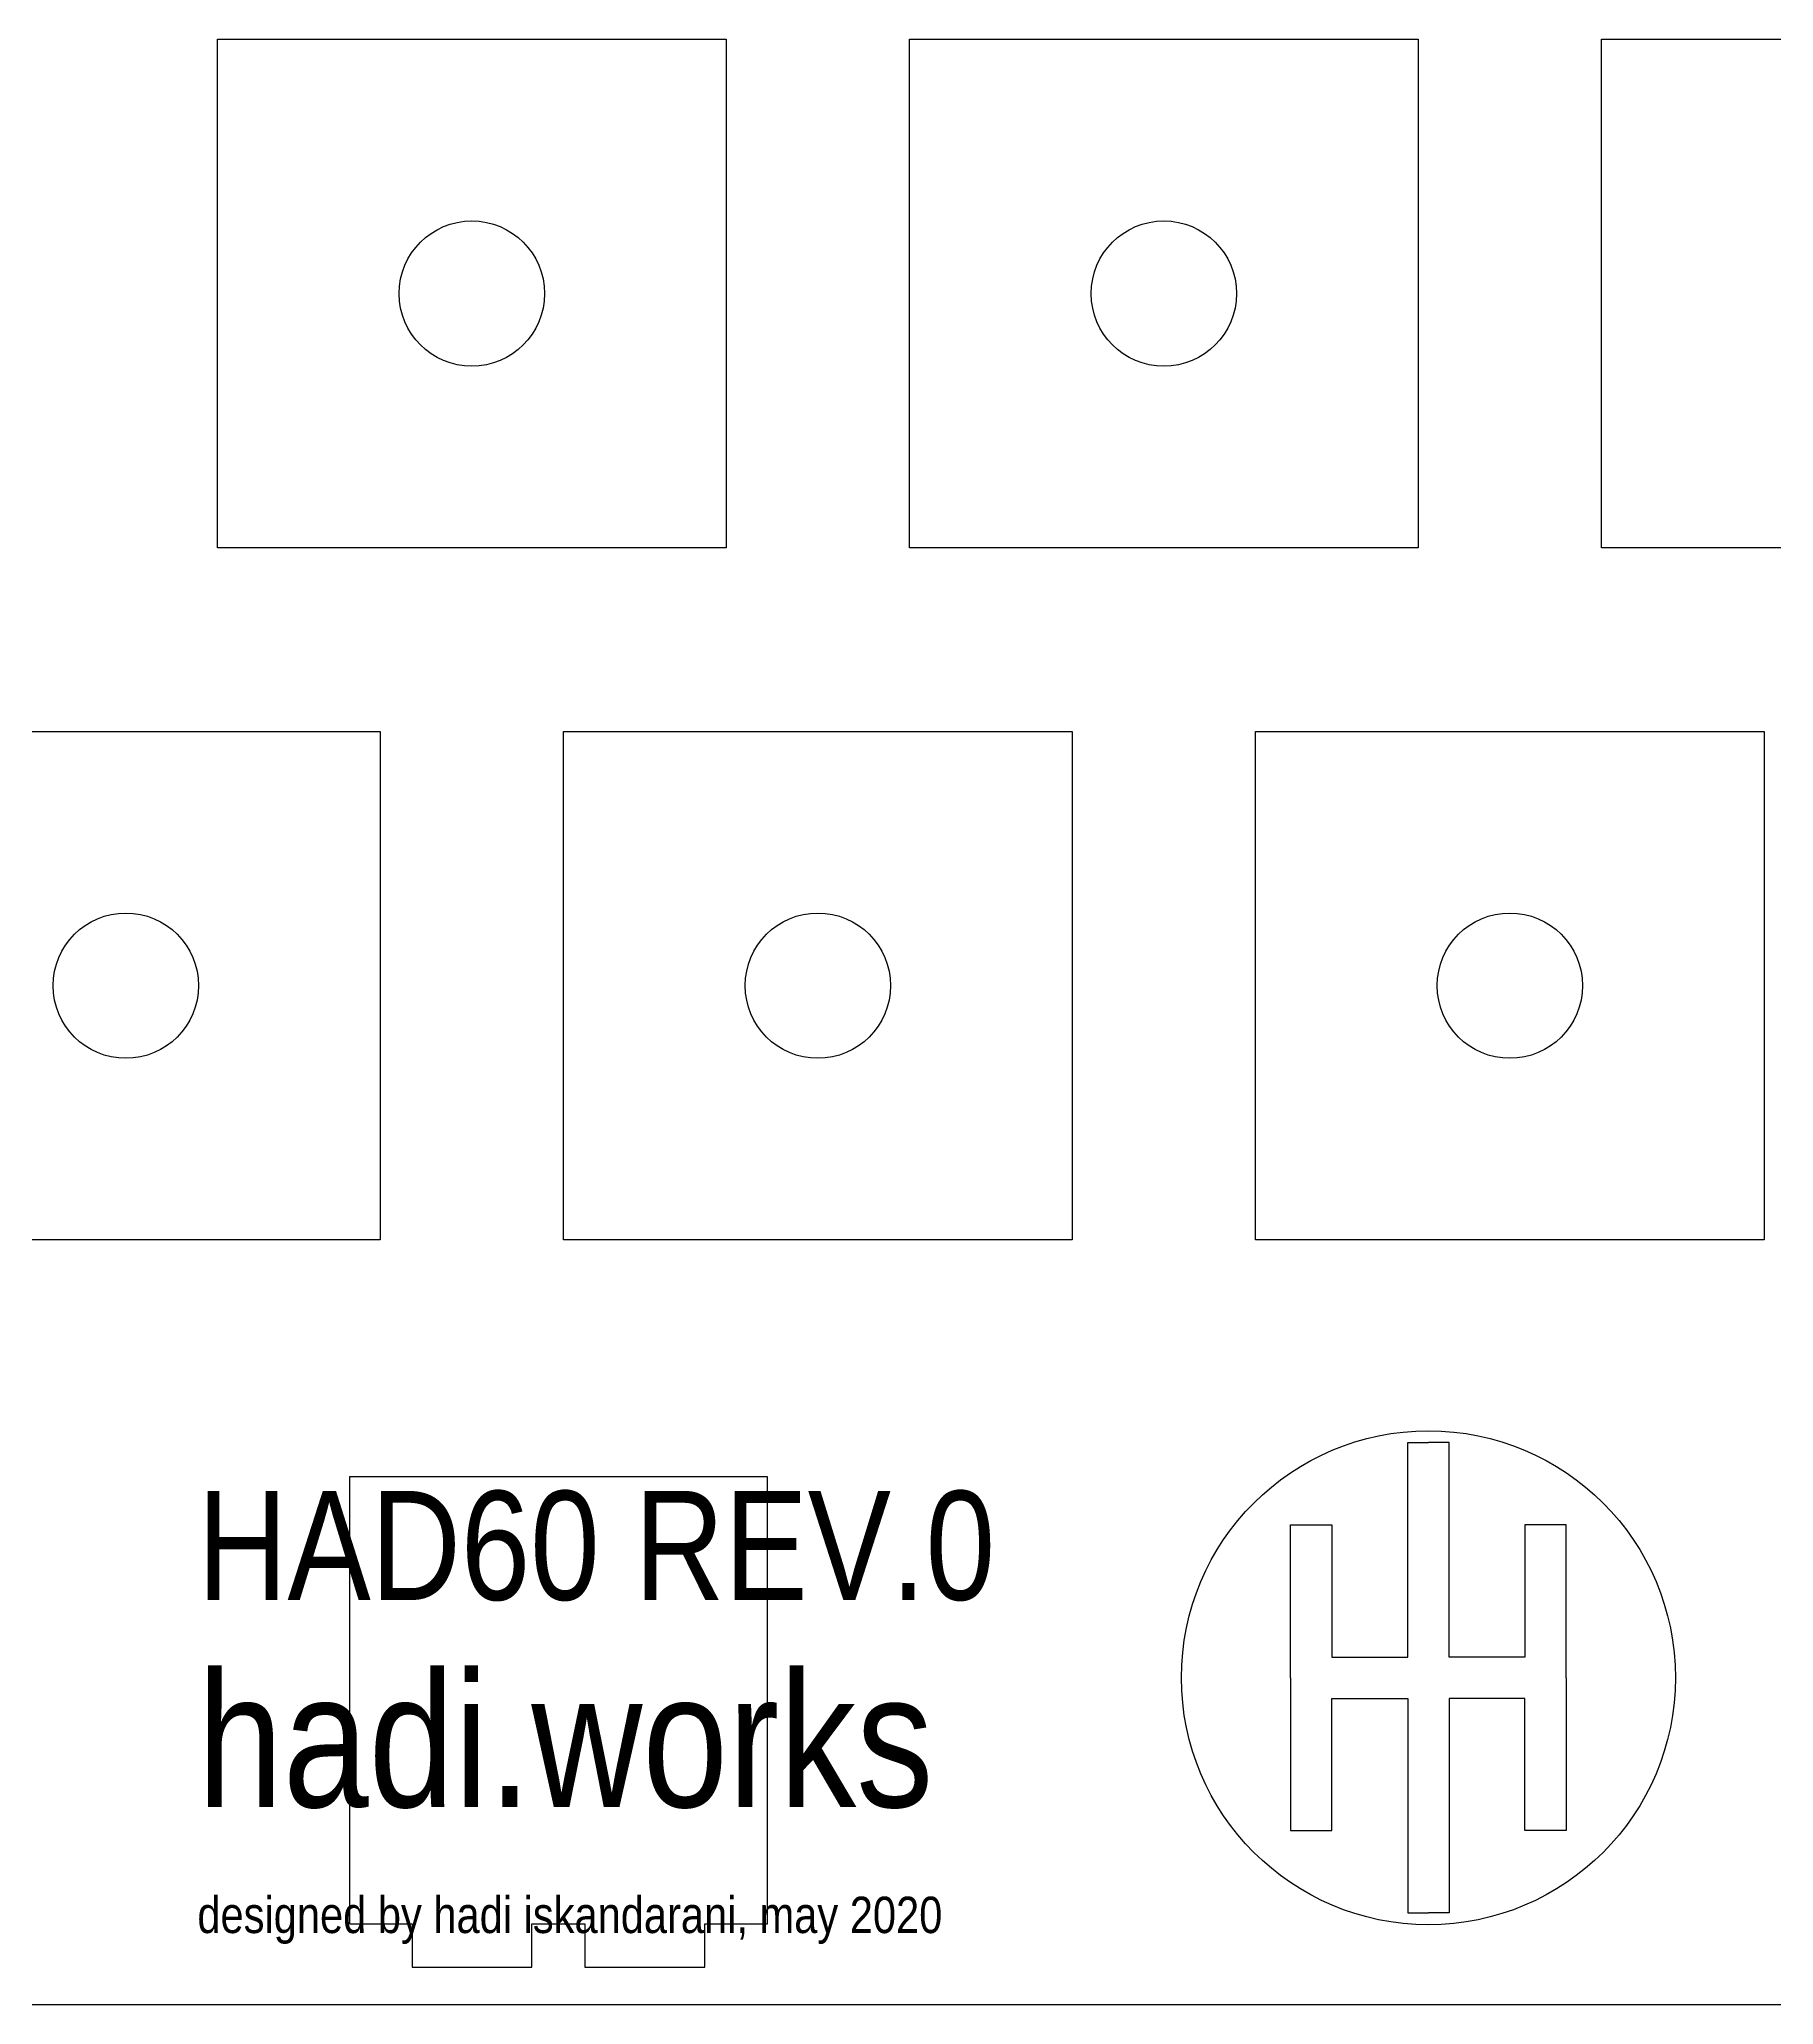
# Model space of a CAD drawing. Extents: x 0 to 295, y 0 to 113.
# Drawn here: x 78.6 to 126.3, y 10 to 64.1 of the extents above; entities that cross this region are included whole.
import ezdxf

# ---------------------------------------------------------------- set-up
doc = ezdxf.new("R2010")
doc.units = 0
doc.header["$MEASUREMENT"] = 0

msp = doc.modelspace()

# ---------------------------------------------------------------- linework, layer by layer
at = {"color": 0}
for p, q in [((83.488, 64.15), (97.487, 64.15)), ((83.488, 50.15), (83.488, 64.15)), ((83.488, 64.15), (97.487, 64.15)), ((83.488, 50.15), (83.488, 64.15)), ((97.487, 64.15), (97.487, 50.15)), ((97.487, 64.15), (97.487, 50.15)), ((102.538, 64.15), (116.538, 64.15)), ((102.538, 50.15), (102.538, 64.15)), ((102.538, 64.15), (116.537, 64.15)), ((102.538, 50.15), (102.538, 64.15)), ((116.537, 64.15), (116.537, 50.15)), ((116.538, 64.15), (116.538, 50.15)), ((121.588, 64.15), (135.588, 64.15)), ((121.588, 50.15), (121.588, 64.15)), ((121.588, 64.15), (135.587, 64.15)), ((121.588, 50.15), (121.588, 64.15)), ((97.487, 50.15), (83.488, 50.15)), ((97.487, 50.15), (83.488, 50.15)), ((116.538, 50.15), (102.538, 50.15)), ((116.537, 50.15), (102.538, 50.15)), ((135.588, 50.15), (121.588, 50.15)), ((135.587, 50.15), (121.588, 50.15)), ((73.963, 45.1), (87.962, 45.1)), ((73.963, 45.099), (87.962, 45.099)), ((87.962, 45.1), (87.962, 31.1)), ((87.962, 45.099), (87.962, 31.1)), ((93.013, 45.1), (107.012, 45.1)), ((93.013, 31.1), (93.013, 45.1)), ((93.013, 45.099), (107.012, 45.099)), ((93.013, 31.1), (93.013, 45.099)), ((107.012, 45.1), (107.012, 31.1)), ((107.012, 45.099), (107.012, 31.1)), ((112.063, 45.1), (126.063, 45.1)), ((112.063, 31.1), (112.063, 45.1)), ((112.063, 45.099), (126.062, 45.099)), ((112.063, 31.1), (112.063, 45.099)), ((126.062, 45.099), (126.062, 31.1)), ((126.063, 45.1), (126.063, 31.1)), ((87.962, 31.1), (73.963, 31.1)), ((87.962, 31.1), (73.963, 31.1)), ((107.012, 31.1), (93.013, 31.1)), ((107.012, 31.1), (93.013, 31.1)), ((126.063, 31.1), (112.063, 31.1)), ((126.062, 31.1), (112.063, 31.1)), ((98.625, 24.579), (87.118, 24.579)), ((87.118, 24.579), (87.118, 21.349)), ((98.625, 16.749), (98.625, 24.579)), ((87.118, 21.349), (87.118, 12.28)), ((98.625, 12.28), (98.625, 16.749)), ((87.118, 12.28), (88.843, 12.28)), ((88.843, 12.28), (88.843, 11.08)), ((92.143, 11.08), (92.143, 12.28)), ((92.143, 12.28), (93.6, 12.28)), ((93.6, 12.28), (93.6, 11.08)), ((96.9, 11.08), (96.9, 12.28)), ((96.9, 12.28), (98.625, 12.28)), ((88.843, 11.08), (92.143, 11.08)), ((93.6, 11.08), (96.9, 11.08))]:
    msp.add_line(p, q, dxfattribs=at)
at = {"linetype": 'Continuous'}
for p, q in [((116.251, 19.619), (116.251, 25.522)), ((116.251, 25.522), (116.821, 25.522)), ((117.39, 25.522), (116.821, 25.522)), ((117.39, 19.619), (117.39, 25.522)), ((113.026, 23.259), (114.165, 23.259)), ((113.026, 19.05), (113.026, 23.259)), ((114.165, 23.259), (114.165, 19.619)), ((120.615, 23.259), (119.476, 23.259)), ((119.476, 23.259), (119.476, 19.619)), ((120.615, 19.05), (120.615, 23.259)), ((114.165, 19.619), (116.251, 19.619)), ((119.476, 19.619), (117.39, 19.619)), ((113.026, 19.05), (113.026, 14.841)), ((120.615, 19.05), (120.615, 14.841)), ((114.165, 14.841), (114.165, 18.48)), ((114.165, 18.48), (116.251, 18.48)), ((116.251, 18.48), (116.251, 12.578)), ((119.476, 18.48), (117.39, 18.48)), ((117.39, 18.48), (117.39, 12.578)), ((119.476, 14.841), (119.476, 18.48)), ((113.026, 14.841), (114.165, 14.841)), ((120.615, 14.841), (119.476, 14.841)), ((116.251, 12.578), (116.821, 12.578)), ((117.39, 12.578), (116.821, 12.578)), ((292.75, 10.05), (12.05, 10.05))]:
    msp.add_line(p, q, dxfattribs=at)
for centre, radius in [((90.488, 57.15), 2), ((109.538, 57.15), 2), ((80.963, 38.1), 2), ((100.013, 38.1), 2), ((119.062, 38.1), 2), ((116.821, 19.05), 6.799)]:
    msp.add_circle(centre, radius, dxfattribs=at)

# ---------------------------------------------------------------- texts
at = {"linetype": 'Continuous', "insert": (82.933, 24.191), "char_height": 0.2, "attachment_point": 1}
msp.add_mtext_dynamic_manual_height_columns('{\\fRoboto Condensed|b0|i0|c0|p0;\\H15x;HAD60 REV.0\\H1.33333x;\\P\\H0.925x;hadi.works\\Ftxt|c0;\\P\\fRoboto Condensed|b0|i0|c0|p0;\\H0.27027x;designed by hadi iskandarani, may 2020}', width=100.69796, gutter_width=1, heights=[0], dxfattribs=at)

doc.saveas('drawing.dxf')
